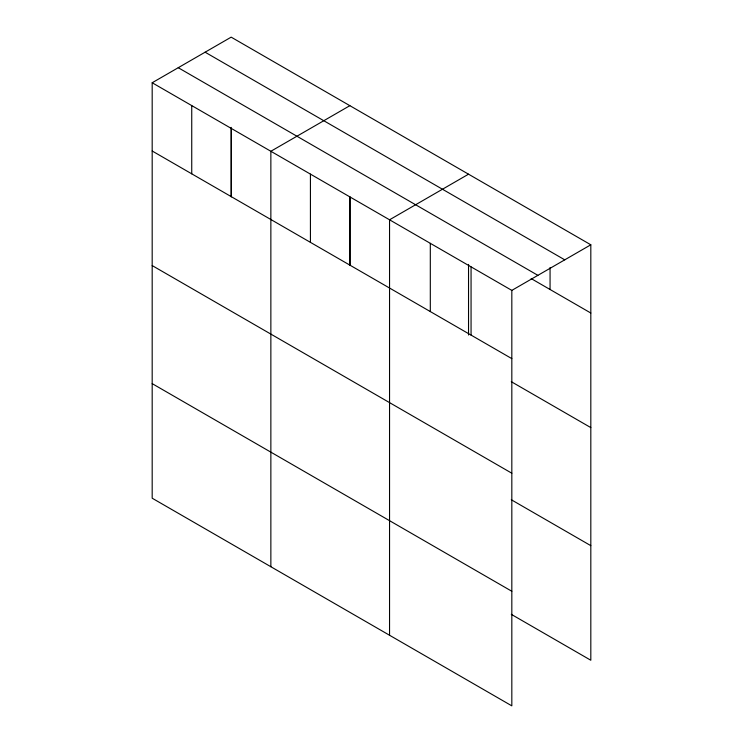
<?xml version="1.0" encoding="UTF-8"?>
<svg xmlns="http://www.w3.org/2000/svg" width="743" height="743" viewBox="0 0 743 743"><rect width="100%" height="100%" fill="white"/><g stroke="black" fill="none" stroke-linecap="round" stroke-linejoin="round"><path stroke-width="1.11" d="M468.536 264.415L468.536 335.019M152.185 82.752L511.825 290.392L511.825 705.85L152.185 498.209L152.185 82.752L231.175 37.15L590.815 244.791L590.815 660.248L511.286 614.331M349.86 105.673L270.861 151.275L270.861 566.733M468.536 174.187L389.546 219.798L389.546 635.256M511.825 290.392L590.815 244.791M205.105 52.196L564.754 259.836M178.246 67.706L537.895 275.347M531.171 278.588L590.815 313.026M152.185 150.996L511.825 358.628M511.286 381.688L590.815 427.606M152.185 265.576L511.825 473.217M511.286 499.742L590.815 545.659M152.185 383.629L511.825 591.27M550.061 267.517L550.061 289.491M471.062 266.858L471.062 335.102M430.308 243.332L430.308 311.568M349.99 196.96L349.99 265.195M349.86 197.053L349.86 265.344M310.425 174.113L310.425 242.357M231.305 128.437L231.305 196.672M231.175 127.378L231.175 196.821M191.74 105.599L191.74 173.834"/></g></svg>
